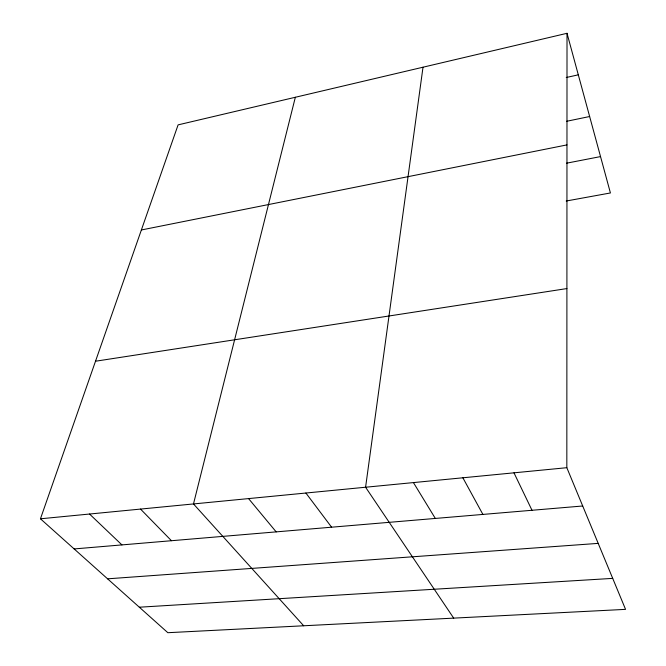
<?xml version="1.0" encoding="UTF-8"?>
<svg xmlns="http://www.w3.org/2000/svg" width="666" height="666" viewBox="0 0 666 666"><rect width="100%" height="100%" fill="white"/><g stroke="black" fill="none" stroke-linecap="round" stroke-linejoin="round"><path stroke-width="1" d="M566.833 467.698L567.016 33.3L178.097 124.875L40.451 518.797L167.84 632.7L625.549 609.365L566.833 467.698L40.451 518.797M423.01 67.208L365.584 487.237L453.696 618.131M295.338 97.269L193.49 503.946L303.679 625.774M566.242 77.506L578.304 74.833M566.566 121.304L589.635 116.517M141.375 229.97L566.966 144.897M566.483 163.203L600.532 156.593M566.208 201.015L610.422 192.965L567.016 33.3M95.513 361.23L566.908 288.569M74.159 548.934L582.708 505.993M107.584 578.821L598.201 543.381M139.336 607.209L612.712 578.379M89.544 514.035L121.928 544.905M140.526 509.082L171.453 540.725M248.568 498.593L276.174 531.876M305.894 493.031L331.593 527.197M413.436 482.592L435.323 518.439M462.878 477.797L482.9 514.427M513.977 472.835L532.001 510.281"/></g></svg>
